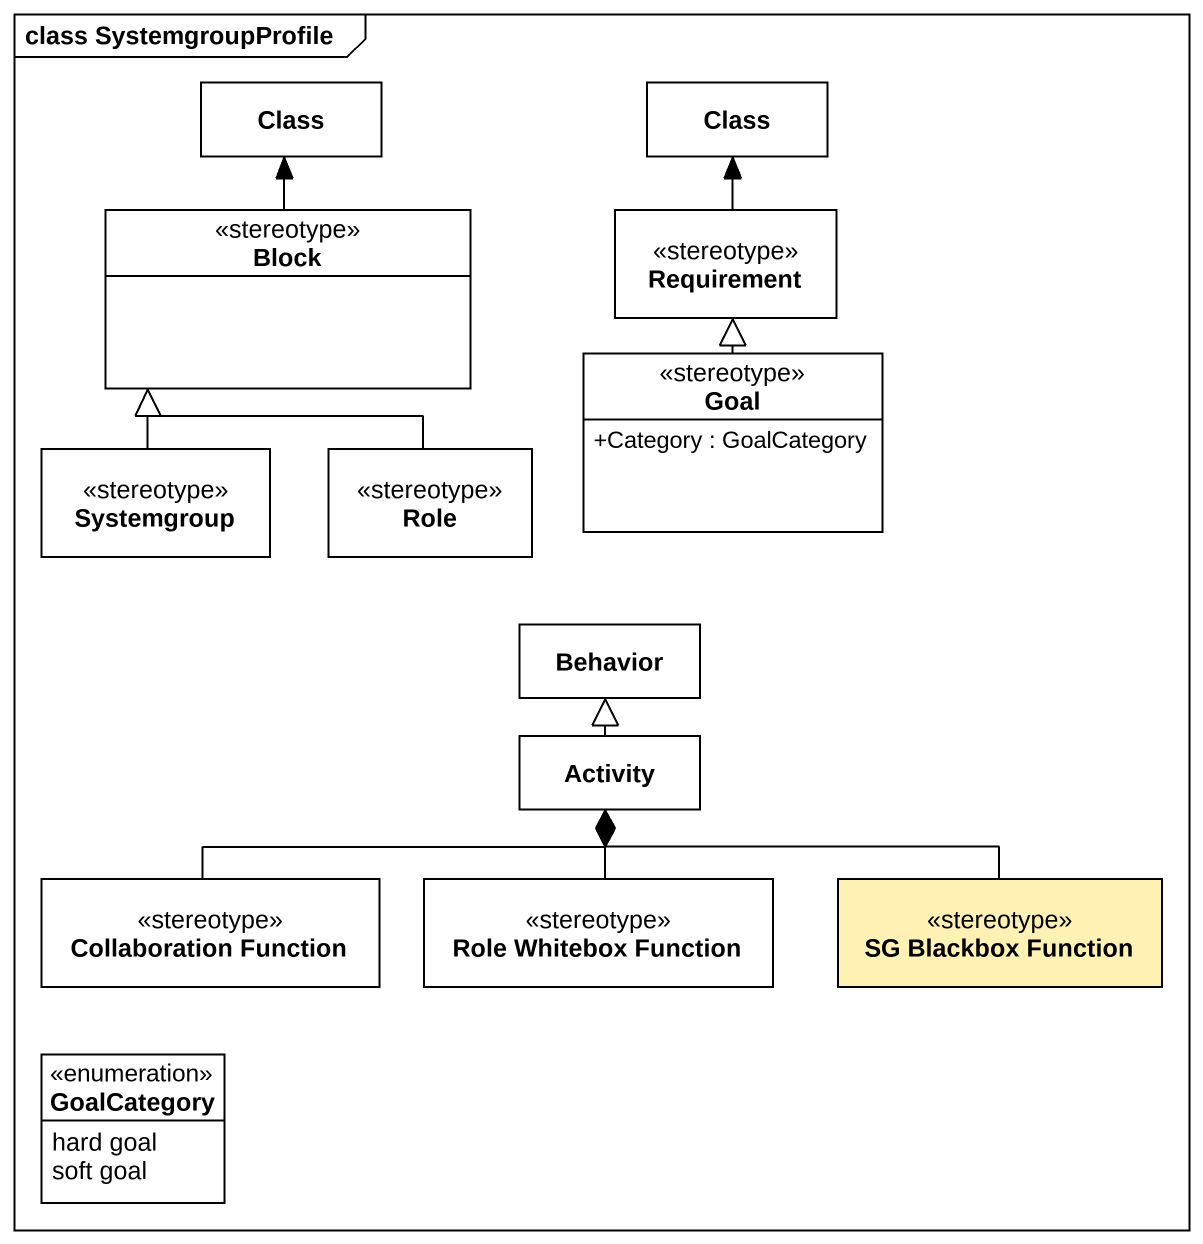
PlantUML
@startuml
mainframe class SystemgroupProfile
hide circle
hide empty members
skinparam classAttributeIconSize 0
class "Class" as Class_
class "Class" as Class__2
class Block <<stereotype>>
class Requirement <<stereotype>>
class Goal <<stereotype>> {
  +Category : GoalCategory
}
class Systemgroup <<stereotype>>
class Role <<stereotype>>
class Behavior
class Activity
class "Collaboration Function" as Collaboration_Function <<stereotype>>
class "Role Whitebox Function" as Role_Whitebox_Function <<stereotype>>
class "SG Blackbox Function" as SG_Blackbox_Function <<stereotype>> #FFF0B4
enum GoalCategory {
  hard goal
  soft goal
}
Block -up-> Class_
Requirement -up-> Class__2
Goal -up-|> Requirement
Systemgroup -up-|> Block
Role -up-|> Block
Activity -up-|> Behavior
Collaboration_Function -right-* Activity
Role_Whitebox_Function -up-* Activity
SG_Blackbox_Function -left-* Activity
@enduml
